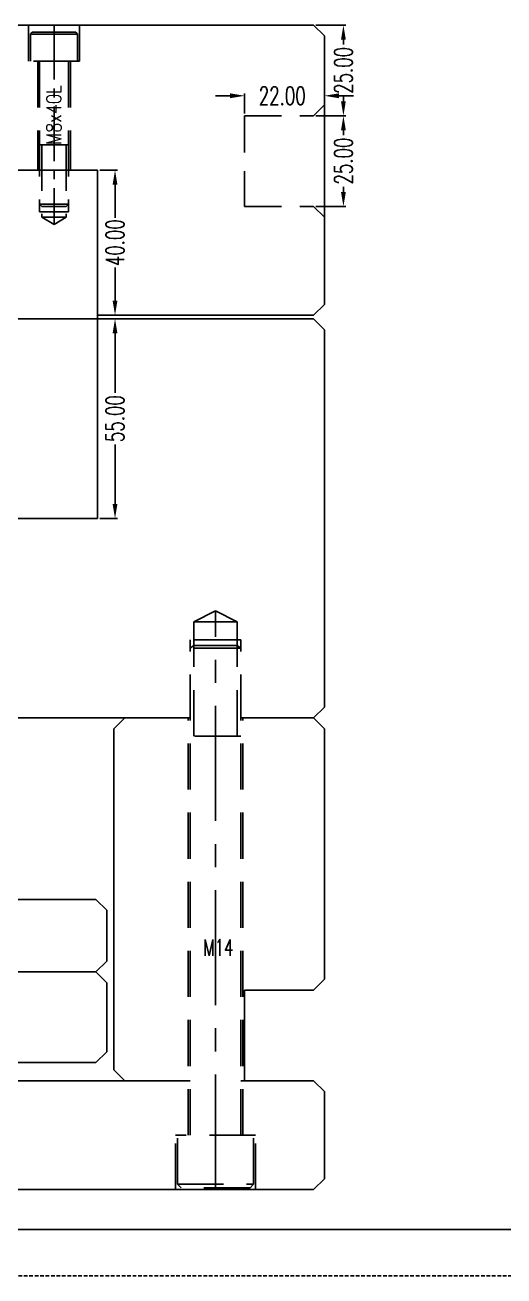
# Model space of a CAD drawing. Header units: inches. Extents: x 164842 to 166038, y -53074 to -52229.
# Drawn here: x 165509.1 to 165641.1, y -53074.5 to -52729.6 of the extents above; entities that cross this region are included whole.
import ezdxf

# ---------------------------------------------------------------- set-up
doc = ezdxf.new("R2010")
doc.units = ezdxf.units.IN
doc.header["$LTSCALE"] = 2
doc.header["$MEASUREMENT"] = 0
doc.header["$PDMODE"] = 3
doc.header["$PDSIZE"] = 0.3125
for name, pattern in [('CENTER', [50.8, 31.75, -6.35, 6.35, -6.35]), ('CENTER2', [1.125, 0.75, -0.125, 0.125, -0.125]), ('DASHED', [0.75, 0.5, -0.25]), ('HIDDEN', [9.525, 6.35, -3.175])]:
    doc.linetypes.add(name, pattern=pattern)
doc.layers.get('0').update_dxf_attribs({"linetype": 'CONTINUOUS'})
doc.layers.get('Defpoints').update_dxf_attribs({"linetype": 'CONTINUOUS'})
for name, color, linetype in [('A', 7, 'CONTINUOUS'), ('CAV-COR', 1, 'CONTINUOUS'), ('Layer3', 3, 'CONTINUOUS'), ('SCREW', 52, 'HIDDEN'), ('text', 7, 'CONTINUOUS')]:
    doc.layers.add(name, color=color, linetype=linetype)
doc.layers.add('dim', color=3, linetype='CONTINUOUS', lineweight=15)
doc.styles.add('ROMANC', font='romanc', dxfattribs={"width": 0.6, "height": 1})
doc.styles.get("Standard").update_dxf_attribs({"font": 'txt.shx', "width": 0.67})
doc.dimstyles.new('2.00', dxfattribs={"dimtxt": 5, "dimasz": 4, "dimexe": 0.666, "dimexo": 0.626, "dimgap": 1, "dimtad": 0, "dimzin": 0, "dimdsep": 46, "dimtxsty": 'Standard', "dimcen": 0.09, "dimclrd": 3, "dimclre": 3, "dimclrt": 7, "dimazin": 0, "dimtfac": 1, "dimtofl": 0, "dimtmove": 0, "dimatfit": 0, "dimfxl": 0, "dimtolj": 1, "dimtzin": 0, "dimarcsym": 0})

# ---------------------------------------------------------------- blocks, each defined once
blk = doc.blocks.new('*D35771')
at = {"layer": 'Defpoints', "color": 0}
for p in [(165588.6, -52754.65), (165596.84, -52754.65), (165588.6, -52779.65)]:
    blk.add_point(p, dxfattribs=at)
at = {"layer": 'dim', "color": 3, "linetype": 'ByBlock', "lineweight": -2}
for p, q in [((165589.22, -52754.65), (165597.5, -52754.65)), ((165596.84, -52758.65), (165596.84, -52760.01)), ((165596.84, -52775.65), (165596.84, -52774.29)), ((165589.22, -52779.65), (165597.5, -52779.65))]:
    blk.add_line(p, q, dxfattribs=at)
at = {"layer": 'dim', "color": 3, "linetype": 'ByBlock'}
for points in [[(165597.5, -52758.65), (165596.17, -52758.65), (165596.84, -52754.65)], [(165596.17, -52775.65), (165597.5, -52775.65), (165596.84, -52779.65)]]:
    blk.add_solid(points, dxfattribs=at)
at = {"layer": 'dim', "color": 7, "linetype": 'ByBlock', "insert": (165596.84, -52767.15), "char_height": 5, "attachment_point": 5, "rotation": 90}
blk.add_mtext('\\A1;25.00', dxfattribs=at)
blk = doc.blocks.new('*D35772')
at = {"layer": 'Defpoints', "color": 0}
for p in [(165591.6, -52749.15), (165591.6, -52751.65), (165569.6, -52754.65)]:
    blk.add_point(p, dxfattribs=at)
at = {"layer": 'dim', "color": 3, "linetype": 'ByBlock', "lineweight": -2}
for p, q in [((165565.6, -52749.15), (165561.6, -52749.15)), ((165569.6, -52754.02), (165569.6, -52748.48)), ((165591.6, -52751.02), (165591.6, -52748.48)), ((165595.6, -52749.15), (165599.6, -52749.15))]:
    blk.add_line(p, q, dxfattribs=at)
at = {"layer": 'dim', "color": 3, "linetype": 'ByBlock'}
for points in [[(165565.6, -52749.82), (165565.6, -52748.48), (165569.6, -52749.15)], [(165595.6, -52748.48), (165595.6, -52749.82), (165591.6, -52749.15)]]:
    blk.add_solid(points, dxfattribs=at)
at = {"layer": 'dim', "color": 7, "linetype": 'ByBlock', "insert": (165579.98, -52749.15), "char_height": 5, "attachment_point": 5}
blk.add_mtext('\\A1;22.00', dxfattribs=at)
blk = doc.blocks.new('*D35775')
at = {"layer": 'Defpoints', "color": 0}
for p in [(165529.1, -52810.65), (165533.9, -52810.65), (165529.1, -52865.65)]:
    blk.add_point(p, dxfattribs=at)
at = {"layer": 'dim', "color": 3, "linetype": 'ByBlock', "lineweight": -2}
for p, q in [((165529.72, -52810.65), (165534.56, -52810.65)), ((165533.9, -52814.65), (165533.9, -52831.01)), ((165533.9, -52861.65), (165533.9, -52845.29)), ((165529.72, -52865.65), (165534.56, -52865.65))]:
    blk.add_line(p, q, dxfattribs=at)
at = {"layer": 'dim', "color": 3, "linetype": 'ByBlock'}
for points in [[(165534.56, -52814.65), (165533.23, -52814.65), (165533.9, -52810.65)], [(165533.23, -52861.65), (165534.56, -52861.65), (165533.9, -52865.65)]]:
    blk.add_solid(points, dxfattribs=at)
at = {"layer": 'dim', "color": 7, "linetype": 'ByBlock', "insert": (165533.9, -52838.15), "char_height": 5, "attachment_point": 5, "rotation": 90}
blk.add_mtext('\\A1;55.00', dxfattribs=at)
blk = doc.blocks.new('*D35776')
at = {"layer": 'Defpoints', "color": 0}
for p in [(165529.1, -52769.65), (165533.9, -52769.65), (165529.1, -52809.65)]:
    blk.add_point(p, dxfattribs=at)
at = {"layer": 'dim', "color": 3, "linetype": 'ByBlock', "lineweight": -2}
for p, q in [((165529.72, -52769.65), (165534.56, -52769.65)), ((165533.9, -52773.65), (165533.9, -52782.79)), ((165533.9, -52805.65), (165533.9, -52796.51)), ((165529.72, -52809.65), (165534.56, -52809.65))]:
    blk.add_line(p, q, dxfattribs=at)
at = {"layer": 'dim', "color": 3, "linetype": 'ByBlock'}
for points in [[(165534.56, -52773.65), (165533.23, -52773.65), (165533.9, -52769.65)], [(165533.23, -52805.65), (165534.56, -52805.65), (165533.9, -52809.65)]]:
    blk.add_solid(points, dxfattribs=at)
at = {"layer": 'dim', "color": 7, "linetype": 'ByBlock', "insert": (165533.9, -52789.65), "char_height": 5, "attachment_point": 5, "rotation": 90}
blk.add_mtext('\\A1;40.00', dxfattribs=at)
blk = doc.blocks.new('*D35780')
at = {"layer": 'Defpoints', "color": 0}
for p in [(165588.6, -52729.65), (165596.84, -52729.65), (165588.6, -52754.65)]:
    blk.add_point(p, dxfattribs=at)
at = {"layer": 'dim', "color": 3, "linetype": 'ByBlock', "lineweight": -2}
for p, q in [((165589.22, -52729.65), (165597.5, -52729.65)), ((165596.84, -52733.65), (165596.84, -52735.01)), ((165596.84, -52750.65), (165596.84, -52749.29)), ((165589.22, -52754.65), (165597.5, -52754.65))]:
    blk.add_line(p, q, dxfattribs=at)
at = {"layer": 'dim', "color": 3, "linetype": 'ByBlock'}
for points in [[(165597.5, -52733.65), (165596.17, -52733.65), (165596.84, -52729.65)], [(165596.17, -52750.65), (165597.5, -52750.65), (165596.84, -52754.65)]]:
    blk.add_solid(points, dxfattribs=at)
at = {"layer": 'dim', "color": 7, "linetype": 'ByBlock', "insert": (165596.84, -52742.15), "char_height": 5, "attachment_point": 5, "rotation": 90}
blk.add_mtext('\\A1;25.00', dxfattribs=at)

msp = doc.modelspace()

# ---------------------------------------------------------------- linework, layer by layer
at = {"linetype": 'Continuous'}
for p, q in [((165294.595, -52729.648), (165588.595, -52729.648)), ((165588.595, -52729.648), (165591.595, -52732.648)), ((165591.595, -52732.648), (165591.595, -52806.648)), ((165591.595, -52806.648), (165588.595, -52809.648)), ((165529.095, -52809.648), (165588.595, -52809.648)), ((165529.095, -52810.648), (165588.595, -52810.648)), ((165588.595, -52810.648), (165591.595, -52813.648)), ((165591.595, -52813.648), (165591.595, -52917.648)), ((165591.595, -52917.648), (165588.595, -52920.648)), ((165384.595, -52920.648), (165554.595, -52920.648)), ((165533.595, -52923.648), (165536.595, -52920.648)), ((165568.595, -52920.648), (165588.595, -52920.648)), ((165588.595, -52920.648), (165591.595, -52923.648)), ((165533.595, -52923.648), (165533.595, -53017.648)), ((165591.595, -52923.648), (165591.595, -52992.648)), ((165500.962, -52970.648), (165528.595, -52970.648)), ((165531.595, -52973.648), (165528.595, -52970.648)), ((165531.595, -52973.648), (165531.595, -52987.648)), ((165500.962, -52990.648), (165528.595, -52990.648)), ((165528.595, -52990.648), (165531.595, -52987.648)), ((165528.595, -52990.648), (165531.595, -52993.648)), ((165531.595, -52993.648), (165531.595, -53012.648)), ((165591.595, -52992.648), (165588.595, -52995.648)), ((165569.595, -52995.648), (165588.595, -52995.648)), ((165569.595, -52995.648), (165569.595, -53020.648)), ((165531.595, -53012.648), (165528.595, -53015.648)), ((165500.962, -53015.648), (165528.595, -53015.648)), ((165536.595, -53020.648), (165533.595, -53017.648)), ((165294.595, -53020.648), (165554.595, -53020.648)), ((165568.595, -53020.648), (165588.595, -53020.648)), ((165588.595, -53020.648), (165591.595, -53023.648)), ((165591.595, -53023.648), (165591.595, -53047.648)), ((165591.595, -53047.648), (165588.595, -53050.648)), ((165294.595, -53050.648), (165588.595, -53050.648))]:
    msp.add_line(p, q, dxfattribs=at)
at = {"linetype": 'HIDDEN'}
for p, q in [((165510.095, -52739.648), (165510.095, -52729.648)), ((165524.095, -52739.648), (165524.095, -52729.648)), ((165524.095, -52739.648), (165510.095, -52739.648)), ((165512.595, -52739.648), (165512.595, -52769.648)), ((165521.595, -52739.648), (165521.595, -52769.648)), ((165561.595, -52891.148), (165555.595, -52894.148)), ((165567.595, -52894.148), (165555.595, -52894.148)), ((165555.595, -52925.648), (165555.595, -52894.148)), ((165567.595, -52894.148), (165561.595, -52891.148)), ((165567.595, -52925.648), (165567.595, -52894.148)), ((165568.595, -52899.148), (165554.595, -52899.148)), ((165554.595, -53035.648), (165554.595, -52899.148)), ((165555.595, -52900.648), (165554.595, -52901.448)), ((165567.595, -52900.648), (165555.595, -52900.648)), ((165567.595, -52900.648), (165568.595, -52901.448)), ((165568.595, -53035.648), (165568.595, -52899.148)), ((165568.595, -52901.448), (165554.595, -52901.448)), ((165554.095, -53035.648), (165554.095, -52920.648)), ((165569.095, -53035.648), (165569.095, -52920.648)), ((165568.595, -52925.648), (165554.595, -52925.648)), ((165572.595, -53035.648), (165550.595, -53035.648)), ((165550.595, -53050.648), (165550.595, -53035.648)), ((165551.095, -53049.148), (165551.095, -53035.648)), ((165572.095, -53049.148), (165572.095, -53035.648)), ((165572.595, -53050.648), (165572.595, -53035.648)), ((165551.095, -53049.148), (165572.095, -53049.148)), ((165551.095, -53049.148), (165552.095, -53050.148)), ((165571.095, -53050.148), (165572.095, -53049.148)), ((165572.595, -53050.648), (165550.595, -53050.648)), ((165571.095, -53050.148), (165552.095, -53050.148))]:
    msp.add_line(p, q, dxfattribs=at)
at = {"color": 8, "linetype": 'HIDDEN', "ltscale": 0.8}
for p, q in [((165591.595, -52751.648), (165588.595, -52754.648)), ((165569.595, -52754.648), (165588.595, -52754.648)), ((165569.595, -52754.648), (165569.595, -52779.648)), ((165569.595, -52779.648), (165588.595, -52779.648)), ((165588.595, -52779.648), (165591.595, -52782.648))]:
    msp.add_line(p, q, dxfattribs=at)
at = {"linetype": 'CENTER', "ltscale": 0.5}
msp.add_line((165561.595, -53050.648), (165561.595, -52891.148), dxfattribs=at)
at = {"layer": 'A'}
msp.add_line((166024.995, -53061.688), (164854.788, -53061.688), dxfattribs=at)
at = {"layer": 'A', "linetype": 'DASHED'}
msp.add_line((166037.767, -53074.46), (164842.016, -53074.46), dxfattribs=at)
at = {"layer": 'CAV-COR'}
for p, q in [((165354.095, -52769.648), (165529.095, -52769.648)), ((165529.095, -52769.648), (165529.095, -52865.648)), ((165505.295, -52810.648), (165529.095, -52810.648)), ((165354.095, -52865.648), (165529.095, -52865.648))]:
    msp.add_line(p, q, dxfattribs=at)
at = {"layer": 'SCREW'}
for p, q in [((165510.595, -52732.148), (165511.095, -52731.648)), ((165523.595, -52732.148), (165510.595, -52732.148)), ((165510.595, -52739.648), (165510.595, -52732.148)), ((165523.095, -52731.648), (165511.095, -52731.648)), ((165523.595, -52732.148), (165523.095, -52731.648)), ((165523.595, -52739.648), (165523.595, -52732.148)), ((165513.095, -52739.648), (165513.095, -52781.148)), ((165521.095, -52739.648), (165521.095, -52781.148)), ((165521.095, -52762.648), (165513.095, -52762.648)), ((165513.72, -52762.648), (165513.72, -52782.648)), ((165520.47, -52762.648), (165520.47, -52782.648)), ((165521.095, -52779.023), (165513.095, -52779.023)), ((165513.72, -52779.648), (165513.095, -52779.023)), ((165520.47, -52779.648), (165513.72, -52779.648)), ((165520.47, -52779.648), (165521.095, -52779.023)), ((165521.095, -52781.148), (165513.095, -52781.148)), ((165513.72, -52782.648), (165517.095, -52784.596)), ((165513.72, -52782.648), (165520.47, -52782.648)), ((165520.47, -52782.648), (165517.095, -52784.596))]:
    msp.add_line(p, q, dxfattribs=at)
at = {"layer": 'SCREW', "linetype": 'CENTER2', "ltscale": 10}
msp.add_line((165517.095, -52729.648), (165517.095, -52784.596), dxfattribs=at)

# ---------------------------------------------------------------- texts
at = {"layer": 'Layer3', "style": 'ROMANC', "width": 0.8}
msp.add_text('M8x40L', height=4.0648, rotation=810, dxfattribs=at).set_placement((165519.063, -52762.713))
at = {"layer": 'text', "insert": (165558.265, -52981.691), "char_height": 4.5, "width": 5.32167, "attachment_point": 1}
msp.add_mtext('M14', dxfattribs=at)

# ---------------------------------------------------------------- dimensions: what is measured, and where the dimension line sits
at = {"layer": 'dim', "linetype": 'ByBlock'}
for base, p1, p2, picture, middle in [((165596.835, -52729.648), (165588.595, -52754.648), (165588.595, -52729.648), '*D35780', (165596.835, -52742.148)), ((165596.835, -52754.648), (165588.595, -52779.648), (165588.595, -52754.648), '*D35771', (165596.835, -52767.148)), ((165533.896, -52769.648), (165529.095, -52809.648), (165529.095, -52769.648), '*D35776', (165533.896, -52789.648)), ((165533.896, -52810.648), (165529.095, -52865.648), (165529.095, -52810.648), '*D35775', (165533.896, -52838.148))]:
    dim = msp.add_linear_dim(base=base, p1=p1, p2=p2, angle=90, dimstyle='2.00', dxfattribs=at)
    dim.commit()
    dim.dimension.update_dxf_attribs({"geometry": picture, "text_midpoint": middle})
dim = msp.add_linear_dim(base=(165591.595, -52749.15), p1=(165569.595, -52754.648), p2=(165591.595, -52751.648), dimstyle='2.00', dxfattribs=at)
dim.commit()
dim.dimension.update_dxf_attribs({"geometry": '*D35772', "text_midpoint": (165579.978, -52749.15), "dimtype": 160})

doc.saveas('drawing.dxf')
